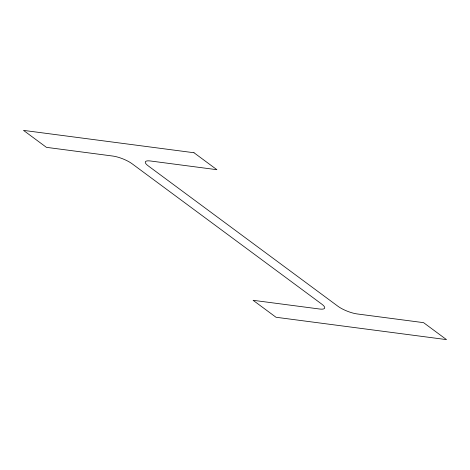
<?xml version="1.0" encoding="UTF-8"?>
<svg xmlns="http://www.w3.org/2000/svg" width="470" height="470" viewBox="0 0 470 470"><rect width="100%" height="100%" fill="white"/><g stroke="black" fill="none" stroke-linecap="round" stroke-linejoin="round"><path stroke-width="0.7" d="M193.993 152.744L23.5 130.384L46.418 147.345L112.882 156.064A14.617 3.784 21.6 0 1 132.07 163.742L321.791 304.143A14.617 3.784 21.6 0 1 319.553 309.013L253.089 300.295L276.007 317.256L446.5 339.616L423.582 322.655L357.118 313.937A14.617 3.784 21.6 0 1 337.93 306.258L148.209 165.857A14.617 3.784 21.6 0 1 150.447 160.987L216.911 169.705L193.993 152.744"/></g></svg>
